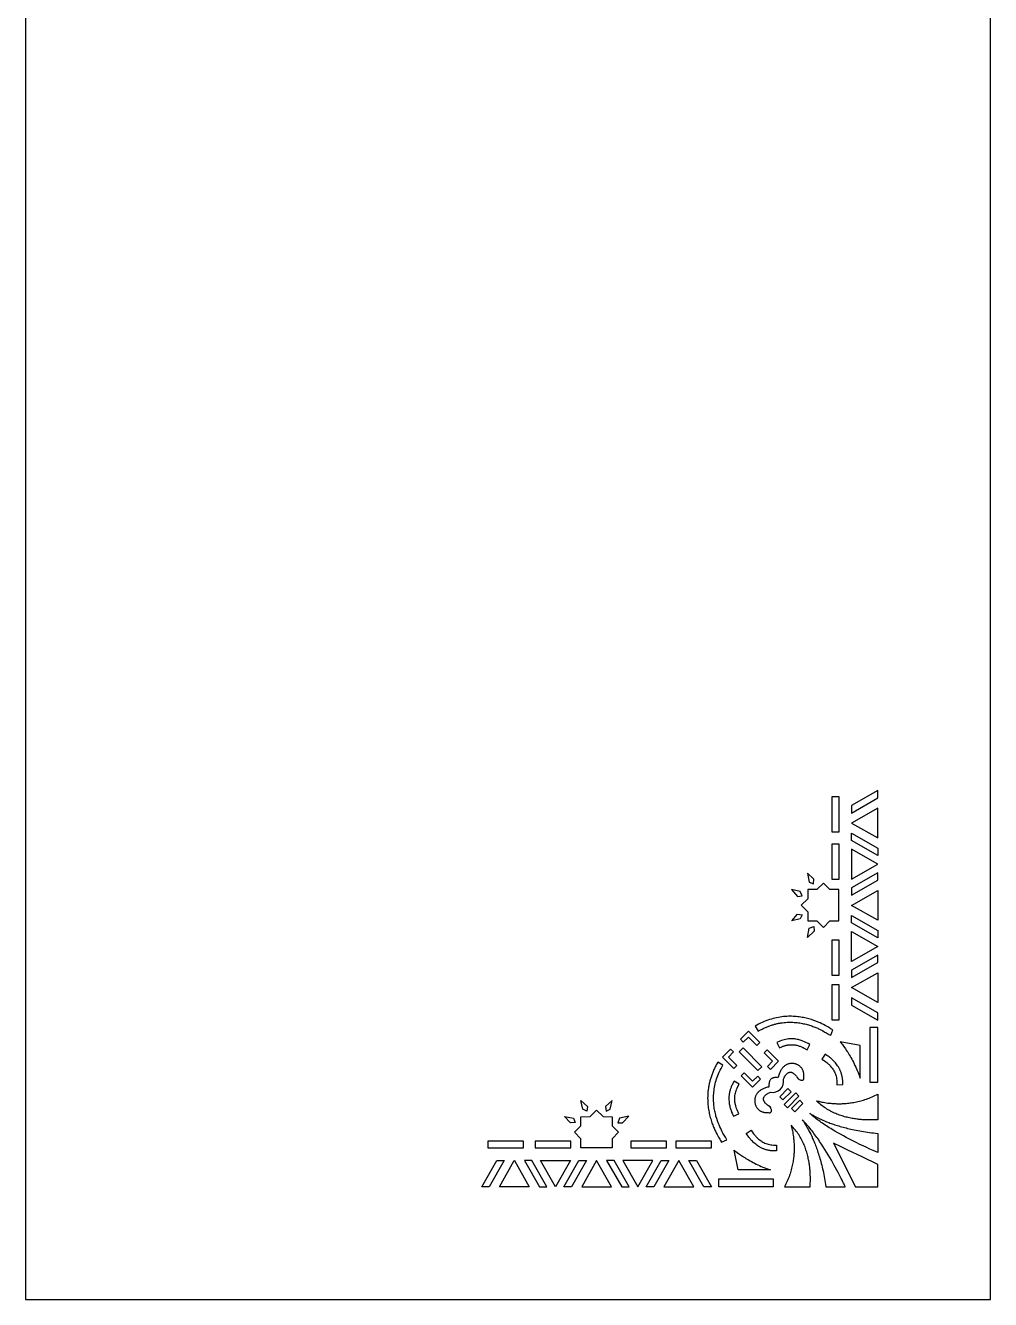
# Model space of a CAD drawing. Extents: x 3293 to 3978, y -2540 to -450.
# Drawn here: x 3293 to 3978, y -2540 to -1636 of the extents above; entities that cross this region are included whole.
import ezdxf

# ---------------------------------------------------------------- set-up
doc = ezdxf.new("R2010")
doc.units = 0
doc.header["$MEASUREMENT"] = 0
doc.layers.add('LAYER_1', color=18, linetype='CONTINUOUS')

msp = doc.modelspace()

# ---------------------------------------------------------------- linework, layer by layer
at = {"layer": 'LAYER_1'}
for points in [[(3293.17, -2539.86), (3978.17, -2539.86), (3978.17, -449.86), (3293.17, -449.86)], [(3879.61, -2194.61), (3898.17, -2183.95), (3898.17, -2182.85), (3898.17, -2178.58), (3879.61, -2189.23)], [(3865.88, -2208.21), (3865.88, -2182.9), (3870.6, -2182.9), (3870.6, -2208.21)], [(3879.61, -2201.73), (3879.61, -2201.73), (3898.17, -2212.32), (3898.17, -2201.73), (3898.17, -2201.73), (3898.17, -2201.73), (3898.17, -2191.14), (3879.61, -2201.73)], [(3879.61, -2214.23), (3879.61, -2208.85), (3898.17, -2219.52), (3898.17, -2220.61), (3898.17, -2224.88)], [(3865.88, -2241.89), (3865.88, -2216.58), (3870.6, -2216.58), (3870.6, -2241.89)], [(3898.17, -2230.93), (3879.61, -2220.35), (3879.61, -2230.93), (3879.61, -2241.52)], [(3852.62, -2244.88), (3852.84, -2241.62), (3848.24, -2237.27), (3849.5, -2243.63)], [(3879.61, -2253.02), (3898.17, -2242.35), (3898.17, -2241.26), (3898.17, -2236.99), (3879.61, -2247.64)], [(3844.59, -2253.28), (3843.13, -2250.35), (3836.93, -2248.9), (3841.25, -2253.78)], [(3870.6, -2260.08), (3870.6, -2249.04), (3870.6, -2248.97), (3864.11, -2248.97), (3859.51, -2244.38), (3854.91, -2248.97), (3848.42, -2248.97), (3848.41, -2255.47), (3843.82, -2260.08), (3848.41, -2264.68), (3848.42, -2271.18), (3854.91, -2271.19), (3859.51, -2275.78), (3864.11, -2271.19), (3870.6, -2271.18), (3870.6, -2271.12)], [(3879.61, -2260.13), (3879.61, -2260.13), (3898.17, -2249.55), (3898.17, -2260.13), (3898.17, -2260.13), (3898.17, -2260.14), (3898.17, -2270.72), (3879.61, -2260.14)], [(3844.49, -2266.93), (3843.06, -2269.78), (3837.03, -2271.19), (3841.23, -2266.44)], [(3879.61, -2272.63), (3879.61, -2267.25), (3898.17, -2277.92), (3898.17, -2279.01), (3898.17, -2283.28)], [(3852.68, -2275.16), (3852.91, -2278.51), (3848.17, -2283), (3849.47, -2276.44)], [(3865.88, -2309.82), (3865.88, -2284.5), (3870.6, -2284.5), (3870.6, -2309.82)], [(3879.61, -2289.34), (3879.61, -2278.75), (3898.17, -2289.34), (3879.61, -2299.92)], [(3879.61, -2311.42), (3898.17, -2300.75), (3898.17, -2299.66), (3898.17, -2295.39), (3879.61, -2306.04)], [(3879.61, -2318.54), (3879.61, -2318.54), (3898.17, -2307.95), (3898.17, -2318.54), (3898.17, -2318.54), (3898.17, -2318.54), (3898.17, -2329.13), (3879.61, -2318.54)], [(3865.88, -2341.69), (3865.88, -2316.37), (3870.6, -2316.37), (3870.6, -2341.69)], [(3879.61, -2331.04), (3898.17, -2341.69), (3898.17, -2337.42), (3898.17, -2336.32), (3879.61, -2325.66)], [(3864.92, -2352.26), (3866.25, -2348.43), (3865.13, -2347.91), (3864.96, -2347.8), (3864.07, -2347.25), (3862.68, -2346.41), (3861.8, -2345.91), (3860.81, -2345.37), (3859.71, -2344.79), (3858.5, -2344.2), (3857.19, -2343.59), (3855.78, -2342.98), (3854.27, -2342.38), (3852.67, -2341.8), (3850.99, -2341.24), (3849.22, -2340.72), (3848.3, -2340.47), (3847.36, -2340.24), (3846.4, -2340.02), (3845.43, -2339.82), (3844.43, -2339.64), (3843.42, -2339.47), (3842.39, -2339.32), (3841.34, -2339.19), (3840.28, -2339.08), (3839.19, -2338.99), (3838.1, -2338.93), (3836.98, -2338.89), (3835.86, -2338.88), (3834.72, -2338.89), (3833.56, -2338.94), (3832.39, -2339.01), (3831.21, -2339.11), (3830.01, -2339.25), (3828.8, -2339.42), (3827.59, -2339.63), (3826.36, -2339.87), (3825.12, -2340.14), (3823.87, -2340.46), (3822.61, -2340.81), (3821.34, -2341.21), (3820.06, -2341.64), (3818.78, -2342.12), (3817.49, -2342.65), (3816.19, -2343.22), (3814.88, -2343.83), (3813.57, -2344.49), (3811.12, -2345.82), (3813.13, -2349.49), (3814.9, -2348.52), (3815.51, -2348.2), (3816.11, -2347.89), (3816.72, -2347.59), (3817.32, -2347.3), (3817.92, -2347.02), (3818.51, -2346.75), (3819.11, -2346.5), (3819.7, -2346.25), (3820.29, -2346.02), (3820.88, -2345.79), (3821.47, -2345.58), (3822.05, -2345.37), (3822.64, -2345.18), (3823.22, -2345), (3823.79, -2344.82), (3824.37, -2344.65), (3824.94, -2344.5), (3825.51, -2344.35), (3826.08, -2344.21), (3826.65, -2344.08), (3827.21, -2343.96), (3827.77, -2343.84), (3828.33, -2343.74), (3828.89, -2343.64), (3829.43, -2343.55), (3830.54, -2343.4), (3831.63, -2343.27), (3832.7, -2343.18), (3833.77, -2343.11), (3834.82, -2343.07), (3835.86, -2343.06), (3836.89, -2343.07), (3837.91, -2343.1), (3838.91, -2343.16), (3839.9, -2343.24), (3840.87, -2343.34), (3841.83, -2343.46), (3842.77, -2343.6), (3843.7, -2343.75), (3844.62, -2343.92), (3845.51, -2344.11), (3846.39, -2344.31), (3847.26, -2344.52), (3848.1, -2344.75), (3848.93, -2344.98), (3849.74, -2345.23), (3850.53, -2345.48), (3851.3, -2345.74), (3852.05, -2346.01), (3852.78, -2346.29), (3853.49, -2346.56), (3854.17, -2346.84), (3854.84, -2347.12), (3855.48, -2347.41), (3856.1, -2347.69), (3856.7, -2347.97), (3857.27, -2348.25), (3857.81, -2348.52), (3858.84, -2349.05), (3859.76, -2349.56), (3860.58, -2350.02), (3861.28, -2350.44), (3861.88, -2350.8), (3862.77, -2351.36), (3863.11, -2351.56), (3863.45, -2351.74)], [(3814.49, -2357.44), (3806.42, -2349.37), (3800.59, -2355.21), (3802.67, -2357.31), (3806.4, -2353.62), (3812.31, -2359.6)], [(3898.17, -2346.81), (3892.59, -2346.81), (3892.59, -2385.54), (3898.17, -2385.54)], [(3828.37, -2361.34), (3829.99, -2360.55), (3830.4, -2360.36), (3830.81, -2360.18), (3831.22, -2360.02), (3831.62, -2359.87), (3832.02, -2359.74), (3832.42, -2359.62), (3832.82, -2359.51), (3833.21, -2359.41), (3833.6, -2359.33), (3833.99, -2359.25), (3834.37, -2359.19), (3834.75, -2359.13), (3835.13, -2359.09), (3835.5, -2359.06), (3835.88, -2359.03), (3836.25, -2359.01), (3836.61, -2359.01), (3836.97, -2359.01), (3837.33, -2359.02), (3837.69, -2359.03), (3838.04, -2359.06), (3838.38, -2359.09), (3838.71, -2359.12), (3839.4, -2359.22), (3840.05, -2359.33), (3840.68, -2359.47), (3841.29, -2359.62), (3841.87, -2359.78), (3842.43, -2359.96), (3842.97, -2360.15), (3843.47, -2360.34), (3843.94, -2360.53), (3844.38, -2360.72), (3844.79, -2360.91), (3845.15, -2361.08), (3845.79, -2361.41), (3846.27, -2361.68), (3846.65, -2361.9), (3848, -2362.61), (3849.93, -2358.9), (3848.66, -2358.24), (3848.32, -2358.04), (3847.02, -2357.35), (3846.09, -2356.9), (3845, -2356.45), (3844.39, -2356.22), (3843.75, -2355.99), (3843.07, -2355.78), (3842.36, -2355.58), (3841.62, -2355.39), (3840.85, -2355.23), (3840.05, -2355.09), (3839.22, -2354.97), (3838.36, -2354.89), (3837.48, -2354.84), (3836.57, -2354.83), (3835.65, -2354.86), (3834.7, -2354.93), (3833.73, -2355.06), (3832.75, -2355.23), (3831.76, -2355.47), (3830.75, -2355.76), (3829.73, -2356.11), (3828.71, -2356.53), (3826.52, -2357.58)], [(3871.56, -2356.91), (3872.01, -2357.5), (3872.5, -2358.14), (3873.14, -2359), (3873.91, -2360.07), (3874.8, -2361.34), (3875.28, -2362.05), (3875.78, -2362.8), (3876.29, -2363.6), (3876.83, -2364.44), (3877.38, -2365.32), (3877.93, -2366.24), (3878.5, -2367.2), (3879.08, -2368.2), (3879.65, -2369.23), (3880.23, -2370.3), (3880.81, -2371.41), (3881.38, -2372.54), (3881.95, -2373.71), (3882.51, -2374.91), (3883.06, -2376.14), (3883.59, -2377.39), (3884.11, -2378.67), (3884.62, -2379.98), (3885.1, -2381.31), (3885.33, -2381.98), (3885.55, -2382.66), (3885.55, -2359.69)], [(3795.92, -2376.01), (3787.86, -2367.94), (3793.69, -2362.1), (3795.8, -2364.18), (3792.1, -2367.92), (3798.08, -2373.83)], [(3815.94, -2374.62), (3802.48, -2361.17), (3799.65, -2364), (3813.1, -2377.45)], [(3827.73, -2370.68), (3819.67, -2362.61), (3817.51, -2364.79), (3823.48, -2370.7), (3819.79, -2374.44), (3821.89, -2376.52)], [(3869.2, -2387.43), (3873.37, -2387.38), (3873.34, -2385.5), (3873.32, -2384.89), (3873.27, -2384.29), (3873.22, -2383.7), (3873.15, -2383.12), (3873.06, -2382.55), (3872.96, -2381.98), (3872.85, -2381.43), (3872.72, -2380.89), (3872.59, -2380.36), (3872.44, -2379.84), (3872.27, -2379.33), (3872.1, -2378.83), (3871.92, -2378.34), (3871.73, -2377.86), (3871.53, -2377.39), (3871.32, -2376.93), (3871.1, -2376.49), (3870.88, -2376.05), (3870.65, -2375.62), (3870.41, -2375.21), (3870.17, -2374.8), (3869.92, -2374.41), (3869.67, -2374.01), (3869.16, -2373.29), (3868.63, -2372.59), (3868.1, -2371.94), (3867.57, -2371.32), (3867.03, -2370.74), (3866.5, -2370.2), (3865.98, -2369.7), (3865.47, -2369.24), (3864.98, -2368.82), (3864.51, -2368.43), (3864.07, -2368.08), (3863.64, -2367.75), (3862.92, -2367.24), (3862.35, -2366.86), (3862.05, -2366.66), (3860.91, -2365.85), (3858.49, -2369.26), (3859.7, -2370.12), (3860.04, -2370.34), (3861.16, -2371.12), (3861.89, -2371.68), (3862.71, -2372.37), (3863.13, -2372.76), (3863.57, -2373.18), (3864.01, -2373.63), (3864.46, -2374.11), (3864.9, -2374.62), (3865.34, -2375.17), (3865.78, -2375.74), (3866.2, -2376.35), (3866.6, -2376.98), (3866.99, -2377.65), (3867.36, -2378.35), (3867.71, -2379.08), (3868.02, -2379.84), (3868.3, -2380.64), (3868.55, -2381.47), (3868.77, -2382.33), (3868.94, -2383.22), (3869.06, -2384.15), (3869.14, -2385.11)], [(3777.44, -2394.65), (3777.4, -2395.84), (3777.38, -2397.02), (3777.4, -2398.19), (3777.44, -2399.34), (3777.5, -2400.47), (3777.59, -2401.59), (3777.7, -2402.69), (3777.84, -2403.77), (3777.99, -2404.83), (3778.17, -2405.87), (3778.36, -2406.9), (3778.57, -2407.91), (3778.79, -2408.89), (3779.03, -2409.86), (3779.28, -2410.8), (3779.54, -2411.72), (3779.82, -2412.62), (3780.1, -2413.5), (3780.39, -2414.36), (3780.69, -2415.19), (3780.99, -2416), (3781.3, -2416.79), (3781.61, -2417.55), (3781.92, -2418.29), (3782.24, -2419), (3782.55, -2419.69), (3782.86, -2420.35), (3783.47, -2421.59), (3784.06, -2422.72), (3784.61, -2423.74), (3785.13, -2424.64), (3785.59, -2425.42), (3785.99, -2426.07), (3786.54, -2426.95), (3787.22, -2428.08), (3790.94, -2426.47), (3790.29, -2425.08), (3790.1, -2424.76), (3789.55, -2423.88), (3788.74, -2422.53), (3788.26, -2421.7), (3787.74, -2420.75), (3787.2, -2419.7), (3786.63, -2418.55), (3786.05, -2417.29), (3785.47, -2415.95), (3784.9, -2414.51), (3784.34, -2412.98), (3783.81, -2411.38), (3783.31, -2409.68), (3783.08, -2408.82), (3782.86, -2407.93), (3782.65, -2407.02), (3782.46, -2406.09), (3782.28, -2405.15), (3782.12, -2404.19), (3781.98, -2403.21), (3781.86, -2402.22), (3781.75, -2401.21), (3781.67, -2400.18), (3781.61, -2399.15), (3781.57, -2398.09), (3781.56, -2397.03), (3781.58, -2395.95), (3781.62, -2394.86), (3781.69, -2393.75), (3781.79, -2392.64), (3781.92, -2391.51), (3782.08, -2390.37), (3782.27, -2389.22), (3782.5, -2388.06), (3782.76, -2386.89), (3783.06, -2385.7), (3783.39, -2384.51), (3783.76, -2383.31), (3784.18, -2382.11), (3784.63, -2380.89), (3785.13, -2379.66), (3785.67, -2378.43), (3786.25, -2377.19), (3786.88, -2375.94), (3788.18, -2373.54), (3784.52, -2371.53), (3783.54, -2373.33), (3783.18, -2374.01), (3782.83, -2374.68), (3782.5, -2375.36), (3782.17, -2376.03), (3781.86, -2376.7), (3781.56, -2377.37), (3781.28, -2378.04), (3781, -2378.71), (3780.74, -2379.37), (3780.48, -2380.04), (3780.24, -2380.7), (3780.01, -2381.36), (3779.79, -2382.02), (3779.58, -2382.67), (3779.38, -2383.33), (3779.2, -2383.98), (3779.02, -2384.63), (3778.85, -2385.27), (3778.69, -2385.92), (3778.54, -2386.56), (3778.41, -2387.2), (3778.28, -2387.84), (3778.16, -2388.47), (3778.05, -2389.1), (3777.94, -2389.74), (3777.77, -2390.98), (3777.63, -2392.22), (3777.52, -2393.44)], [(3799.8, -2387.08), (3796.2, -2384.99), (3795.25, -2386.61), (3794.96, -2387.15), (3794.69, -2387.68), (3794.43, -2388.22), (3794.19, -2388.75), (3793.97, -2389.29), (3793.77, -2389.82), (3793.58, -2390.35), (3793.41, -2390.88), (3793.26, -2391.4), (3793.12, -2391.93), (3792.99, -2392.45), (3792.88, -2392.97), (3792.78, -2393.48), (3792.7, -2393.99), (3792.63, -2394.49), (3792.57, -2394.99), (3792.53, -2395.49), (3792.5, -2395.98), (3792.47, -2396.46), (3792.46, -2396.94), (3792.46, -2397.41), (3792.47, -2397.88), (3792.49, -2398.35), (3792.55, -2399.23), (3792.64, -2400.1), (3792.76, -2400.94), (3792.9, -2401.74), (3793.06, -2402.51), (3793.24, -2403.24), (3793.43, -2403.94), (3793.62, -2404.6), (3793.82, -2405.22), (3794.03, -2405.79), (3794.23, -2406.32), (3794.43, -2406.82), (3794.78, -2407.64), (3795.07, -2408.25), (3795.23, -2408.57), (3795.79, -2409.85), (3799.62, -2408.19), (3799.02, -2406.82), (3798.85, -2406.45), (3798.29, -2405.21), (3797.95, -2404.36), (3797.61, -2403.34), (3797.44, -2402.79), (3797.29, -2402.21), (3797.14, -2401.59), (3797, -2400.95), (3796.89, -2400.28), (3796.79, -2399.59), (3796.71, -2398.87), (3796.66, -2398.14), (3796.64, -2397.38), (3796.65, -2396.61), (3796.7, -2395.82), (3796.78, -2395.02), (3796.9, -2394.2), (3797.07, -2393.37), (3797.28, -2392.53), (3797.54, -2391.69), (3797.86, -2390.83), (3798.23, -2389.97), (3798.65, -2389.1)], [(3809.16, -2389.25), (3801.1, -2381.18), (3803.28, -2379.03), (3809.19, -2385), (3812.92, -2381.31), (3815, -2383.41)], [(3836.67, -2392.39), (3834.41, -2390.12), (3828.61, -2395.92), (3830.87, -2398.18)], [(3831.73, -2401.45), (3833.99, -2403.72), (3842.2, -2395.51), (3839.94, -2393.25)], [(3898.17, -2394.04), (3898.17, -2412.26), (3898.06, -2412.26), (3897.79, -2412.27), (3896.85, -2412.33), (3896.18, -2412.36), (3895.4, -2412.4), (3894.49, -2412.42), (3893.49, -2412.44), (3892.38, -2412.45), (3891.17, -2412.43), (3889.88, -2412.4), (3888.52, -2412.33), (3887.07, -2412.24), (3886.32, -2412.18), (3885.56, -2412.11), (3884.78, -2412.03), (3883.99, -2411.94), (3883.19, -2411.84), (3882.37, -2411.73), (3881.54, -2411.6), (3880.7, -2411.46), (3879.85, -2411.31), (3878.99, -2411.15), (3878.12, -2410.97), (3877.24, -2410.78), (3876.36, -2410.57), (3875.47, -2410.34), (3874.58, -2410.1), (3873.68, -2409.85), (3872.78, -2409.57), (3871.88, -2409.28), (3870.98, -2408.97), (3870.07, -2408.64), (3869.17, -2408.28), (3868.26, -2407.91), (3867.36, -2407.52), (3866.46, -2407.11), (3865.56, -2406.68), (3864.67, -2406.22), (3863.78, -2405.74), (3862.9, -2405.24), (3862.03, -2404.71), (3861.16, -2404.16), (3860.31, -2403.58), (3859.46, -2402.98), (3858.62, -2402.36), (3857.79, -2401.7), (3856.98, -2401.02), (3856.17, -2400.31), (3855.78, -2399.95), (3855.38, -2399.57), (3855, -2399.2), (3854.61, -2398.81), (3854.71, -2398.82), (3854.93, -2398.88), (3855.71, -2399.08), (3856.26, -2399.21), (3856.91, -2399.37), (3857.67, -2399.54), (3858.52, -2399.71), (3859.46, -2399.9), (3860.49, -2400.08), (3861.61, -2400.25), (3862.81, -2400.41), (3864.08, -2400.56), (3864.75, -2400.63), (3865.43, -2400.69), (3866.13, -2400.74), (3866.85, -2400.79), (3867.59, -2400.83), (3868.34, -2400.86), (3869.1, -2400.89), (3869.89, -2400.9), (3870.68, -2400.91), (3871.5, -2400.9), (3872.32, -2400.88), (3873.16, -2400.85), (3874.01, -2400.81), (3874.87, -2400.76), (3875.75, -2400.69), (3876.64, -2400.61), (3877.54, -2400.52), (3878.45, -2400.4), (3879.37, -2400.28), (3880.3, -2400.13), (3881.24, -2399.97), (3882.18, -2399.79), (3883.14, -2399.6), (3884.1, -2399.38), (3885.08, -2399.15), (3886.05, -2398.89), (3887.04, -2398.62), (3888.03, -2398.32), (3889.03, -2398), (3890.03, -2397.66), (3891.04, -2397.29), (3892.05, -2396.9), (3893.06, -2396.49), (3894.08, -2396.05), (3895.1, -2395.59), (3896.12, -2395.1), (3897.15, -2394.59)], [(3691.72, -2406.27), (3688.78, -2404.81), (3687.34, -2398.61), (3692.22, -2402.93)], [(3705.36, -2406.17), (3708.22, -2404.74), (3709.62, -2398.71), (3704.88, -2402.92)], [(3836.98, -2404.29), (3839.24, -2406.56), (3845.04, -2400.76), (3842.78, -2398.49)], [(3683.32, -2414.3), (3680.06, -2414.52), (3675.7, -2409.92), (3682.07, -2411.18)], [(3698.51, -2432.28), (3687.47, -2432.28), (3687.41, -2432.28), (3687.4, -2425.79), (3682.81, -2421.19), (3687.4, -2416.59), (3687.41, -2410.1), (3693.91, -2410.09), (3698.51, -2405.5), (3703.12, -2410.09), (3709.62, -2410.1), (3709.63, -2416.59), (3714.21, -2421.19), (3709.63, -2425.79), (3709.62, -2432.28), (3709.55, -2432.28)], [(3713.59, -2414.37), (3716.95, -2414.59), (3721.44, -2409.86), (3714.88, -2411.15)], [(3844.61, -2412.33), (3844.66, -2412.42), (3844.77, -2412.58), (3845.18, -2413.17), (3845.8, -2414.09), (3846.19, -2414.68), (3846.61, -2415.35), (3847.08, -2416.12), (3847.59, -2416.97), (3848.13, -2417.91), (3848.7, -2418.95), (3849.3, -2420.07), (3849.92, -2421.28), (3850.57, -2422.59), (3851.23, -2424), (3851.9, -2425.49), (3852.24, -2426.28), (3852.59, -2427.08), (3852.93, -2427.92), (3853.28, -2428.77), (3853.63, -2429.65), (3853.97, -2430.56), (3854.32, -2431.49), (3854.67, -2432.44), (3855.02, -2433.42), (3855.36, -2434.42), (3855.71, -2435.45), (3856.05, -2436.5), (3856.39, -2437.58), (3856.73, -2438.69), (3857.06, -2439.81), (3857.39, -2440.97), (3857.71, -2442.15), (3858.04, -2443.35), (3858.35, -2444.59), (3858.66, -2445.84), (3858.97, -2447.13), (3859.27, -2448.43), (3859.56, -2449.77), (3859.84, -2451.13), (3860.12, -2452.52), (3860.39, -2453.93), (3860.65, -2455.37), (3860.91, -2456.84), (3861.15, -2458.34), (3861.38, -2459.86), (3874.98, -2459.85), (3874.91, -2459.65), (3874.75, -2459.27), (3874.51, -2458.74), (3874.19, -2458.05), (3873.8, -2457.21), (3873.33, -2456.25), (3872.79, -2455.15), (3872.19, -2453.94), (3871.51, -2452.62), (3870.78, -2451.2), (3869.98, -2449.69), (3869.13, -2448.09), (3868.23, -2446.43), (3867.27, -2444.69), (3866.27, -2442.9), (3865.22, -2441.07), (3864.13, -2439.19), (3863, -2437.29), (3861.83, -2435.36), (3860.63, -2433.42), (3859.4, -2431.47), (3858.14, -2429.54), (3857.5, -2428.57), (3856.85, -2427.61), (3856.2, -2426.65), (3855.55, -2425.71), (3854.88, -2424.77), (3854.22, -2423.83), (3853.55, -2422.91), (3852.87, -2422), (3852.2, -2421.1), (3851.51, -2420.22), (3850.83, -2419.35), (3850.14, -2418.49), (3849.46, -2417.65), (3848.77, -2416.83), (3848.07, -2416.03), (3847.38, -2415.24), (3846.69, -2414.48), (3846, -2413.74), (3845.3, -2413.02)], [(3849.82, -2407.7), (3849.91, -2407.75), (3850.08, -2407.85), (3850.68, -2408.23), (3851.64, -2408.8), (3852.24, -2409.15), (3852.94, -2409.55), (3853.73, -2409.98), (3854.61, -2410.44), (3855.58, -2410.93), (3856.64, -2411.44), (3857.79, -2411.98), (3859.04, -2412.54), (3860.38, -2413.12), (3861.81, -2413.7), (3863.34, -2414.3), (3864.15, -2414.6), (3864.97, -2414.9), (3865.82, -2415.2), (3866.69, -2415.5), (3867.59, -2415.8), (3868.51, -2416.1), (3869.46, -2416.4), (3870.43, -2416.7), (3871.42, -2416.99), (3872.44, -2417.28), (3873.49, -2417.57), (3874.56, -2417.86), (3875.65, -2418.14), (3876.77, -2418.42), (3877.92, -2418.7), (3879.09, -2418.97), (3880.28, -2419.23), (3881.5, -2419.49), (3882.75, -2419.74), (3884.02, -2419.98), (3885.32, -2420.22), (3886.64, -2420.45), (3887.99, -2420.67), (3889.36, -2420.89), (3890.77, -2421.09), (3892.19, -2421.29), (3893.64, -2421.47), (3895.12, -2421.65), (3896.63, -2421.81), (3898.16, -2421.97), (3898.17, -2435.59), (3897.72, -2435.38), (3896.58, -2434.88), (3894.84, -2434.11), (3892.56, -2433.08), (3889.82, -2431.82), (3888.3, -2431.1), (3886.69, -2430.33), (3885, -2429.51), (3883.24, -2428.65), (3881.42, -2427.74), (3879.54, -2426.79), (3877.63, -2425.8), (3875.67, -2424.77), (3873.7, -2423.7), (3871.7, -2422.6), (3869.7, -2421.47), (3867.71, -2420.32), (3865.72, -2419.13), (3864.73, -2418.53), (3863.75, -2417.93), (3862.78, -2417.31), (3861.81, -2416.7), (3860.86, -2416.08), (3859.91, -2415.45), (3858.98, -2414.82), (3858.06, -2414.19), (3857.15, -2413.55), (3856.26, -2412.91), (3855.39, -2412.27), (3854.53, -2411.62), (3853.69, -2410.97), (3852.87, -2410.32), (3852.08, -2409.67), (3851.3, -2409.01), (3850.55, -2408.36)], [(3826.34, -2430.3), (3826.29, -2434.46), (3824.4, -2434.43), (3823.8, -2434.41), (3823.2, -2434.37), (3822.61, -2434.31), (3822.03, -2434.24), (3821.45, -2434.15), (3820.89, -2434.05), (3820.34, -2433.94), (3819.8, -2433.82), (3819.27, -2433.68), (3818.75, -2433.53), (3818.24, -2433.37), (3817.74, -2433.19), (3817.25, -2433.01), (3816.77, -2432.82), (3816.3, -2432.62), (3815.84, -2432.41), (3815.4, -2432.2), (3814.96, -2431.97), (3814.53, -2431.74), (3814.12, -2431.5), (3813.71, -2431.26), (3813.32, -2431.02), (3812.92, -2430.76), (3812.2, -2430.25), (3811.5, -2429.73), (3810.84, -2429.19), (3810.23, -2428.66), (3809.65, -2428.12), (3809.11, -2427.59), (3808.61, -2427.07), (3808.15, -2426.57), (3807.73, -2426.07), (3807.34, -2425.6), (3806.98, -2425.16), (3806.66, -2424.73), (3806.15, -2424.01), (3805.77, -2423.44), (3805.57, -2423.14), (3804.76, -2422.01), (3808.16, -2419.58), (3809.03, -2420.79), (3809.25, -2421.14), (3810.03, -2422.26), (3810.59, -2422.98), (3811.28, -2423.8), (3811.67, -2424.22), (3812.09, -2424.66), (3812.54, -2425.1), (3813.02, -2425.55), (3813.53, -2425.99), (3814.08, -2426.43), (3814.65, -2426.87), (3815.26, -2427.29), (3815.89, -2427.7), (3816.56, -2428.09), (3817.26, -2428.45), (3817.99, -2428.8), (3818.75, -2429.11), (3819.55, -2429.4), (3820.37, -2429.65), (3821.23, -2429.86), (3822.13, -2430.03), (3823.06, -2430.15), (3824.02, -2430.23)], [(3831.91, -2459.86), (3850.13, -2459.86), (3850.12, -2459.74), (3850.13, -2459.48), (3850.19, -2458.53), (3850.23, -2457.86), (3850.26, -2457.08), (3850.29, -2456.18), (3850.31, -2455.17), (3850.31, -2454.06), (3850.3, -2452.86), (3850.26, -2451.57), (3850.2, -2450.2), (3850.1, -2448.75), (3850.04, -2448.01), (3849.97, -2447.24), (3849.89, -2446.47), (3849.8, -2445.67), (3849.7, -2444.87), (3849.59, -2444.05), (3849.47, -2443.22), (3849.33, -2442.38), (3849.18, -2441.53), (3849.01, -2440.67), (3848.84, -2439.8), (3848.64, -2438.93), (3848.43, -2438.04), (3848.21, -2437.16), (3847.97, -2436.26), (3847.71, -2435.37), (3847.43, -2434.46), (3847.14, -2433.56), (3846.83, -2432.66), (3846.5, -2431.75), (3846.15, -2430.85), (3845.78, -2429.94), (3845.39, -2429.04), (3844.97, -2428.14), (3844.54, -2427.25), (3844.08, -2426.35), (3843.6, -2425.47), (3843.1, -2424.59), (3842.58, -2423.71), (3842.02, -2422.85), (3841.45, -2421.99), (3840.85, -2421.14), (3840.22, -2420.3), (3839.57, -2419.47), (3838.88, -2418.66), (3838.18, -2417.86), (3837.81, -2417.46), (3837.44, -2417.07), (3837.06, -2416.68), (3836.67, -2416.29), (3836.69, -2416.39), (3836.74, -2416.61), (3836.94, -2417.39), (3837.08, -2417.94), (3837.23, -2418.6), (3837.4, -2419.35), (3837.58, -2420.2), (3837.76, -2421.14), (3837.94, -2422.18), (3838.11, -2423.29), (3838.28, -2424.49), (3838.42, -2425.76), (3838.49, -2426.43), (3838.55, -2427.11), (3838.61, -2427.82), (3838.65, -2428.53), (3838.7, -2429.27), (3838.73, -2430.02), (3838.75, -2430.79), (3838.77, -2431.57), (3838.77, -2432.37), (3838.76, -2433.18), (3838.75, -2434), (3838.72, -2434.84), (3838.68, -2435.69), (3838.62, -2436.56), (3838.56, -2437.43), (3838.47, -2438.32), (3838.38, -2439.22), (3838.27, -2440.13), (3838.14, -2441.05), (3838, -2441.98), (3837.84, -2442.92), (3837.66, -2443.87), (3837.46, -2444.82), (3837.25, -2445.79), (3837.01, -2446.76), (3836.75, -2447.74), (3836.48, -2448.72), (3836.18, -2449.71), (3835.86, -2450.71), (3835.52, -2451.71), (3835.16, -2452.72), (3834.77, -2453.73), (3834.36, -2454.74), (3833.92, -2455.76), (3833.46, -2456.78), (3832.97, -2457.8), (3832.45, -2458.83)], [(3646.65, -2427.56), (3621.34, -2427.56), (3621.34, -2432.28), (3646.65, -2432.28)], [(3680.33, -2427.56), (3655.02, -2427.56), (3655.02, -2432.28), (3680.33, -2432.28)], [(3748.26, -2427.56), (3722.94, -2427.56), (3722.94, -2432.28), (3748.26, -2432.28)], [(3780.12, -2427.56), (3754.81, -2427.56), (3754.81, -2432.28), (3780.12, -2432.28)], [(3882.42, -2459.86), (3898.17, -2459.86), (3898.17, -2444.07), (3887.08, -2438.68), (3876.95, -2433.77), (3871.72, -2431.25), (3866.76, -2428.86)], [(3796.19, -2433.87), (3796.77, -2434.31), (3797.41, -2434.8), (3798.27, -2435.44), (3799.35, -2436.22), (3800.61, -2437.1), (3801.32, -2437.58), (3802.07, -2438.08), (3802.87, -2438.6), (3803.71, -2439.13), (3804.59, -2439.68), (3805.51, -2440.24), (3806.47, -2440.81), (3807.47, -2441.38), (3808.5, -2441.96), (3809.58, -2442.54), (3810.68, -2443.11), (3811.82, -2443.69), (3812.98, -2444.26), (3814.18, -2444.82), (3815.41, -2445.36), (3816.66, -2445.9), (3817.94, -2446.42), (3819.25, -2446.92), (3820.58, -2447.4), (3821.25, -2447.63), (3821.93, -2447.86), (3798.96, -2447.86)], [(3633.05, -2441.29), (3622.38, -2459.86), (3621.29, -2459.86), (3617.02, -2459.85), (3627.67, -2441.29)], [(3640.17, -2441.29), (3640.17, -2441.29), (3650.76, -2459.86), (3640.17, -2459.86), (3640.17, -2459.86), (3640.16, -2459.86), (3629.58, -2459.86), (3640.16, -2441.29)], [(3652.66, -2441.29), (3647.29, -2441.29), (3657.95, -2459.86), (3659.04, -2459.86), (3663.31, -2459.85)], [(3669.37, -2459.86), (3658.78, -2441.29), (3669.37, -2441.29), (3679.96, -2441.29)], [(3691.45, -2441.29), (3680.79, -2459.86), (3679.69, -2459.86), (3675.42, -2459.85), (3686.07, -2441.29)], [(3698.57, -2441.29), (3698.57, -2441.29), (3687.98, -2459.86), (3698.57, -2459.86), (3698.57, -2459.86), (3698.57, -2459.86), (3709.16, -2459.86), (3698.57, -2441.29)], [(3711.07, -2441.29), (3705.69, -2441.29), (3716.36, -2459.86), (3717.45, -2459.86), (3721.72, -2459.85)], [(3727.77, -2441.29), (3717.19, -2441.29), (3727.77, -2459.86), (3738.36, -2441.29)], [(3749.86, -2441.29), (3739.19, -2459.86), (3738.1, -2459.86), (3733.83, -2459.85), (3744.48, -2441.29)], [(3756.98, -2441.29), (3756.97, -2441.29), (3746.39, -2459.86), (3756.97, -2459.86), (3756.98, -2459.86), (3756.98, -2459.86), (3767.56, -2459.86), (3756.98, -2441.29)], [(3769.47, -2441.29), (3780.12, -2459.85), (3775.85, -2459.86), (3774.76, -2459.86), (3764.09, -2441.29)], [(3785.25, -2459.86), (3785.25, -2454.28), (3823.97, -2454.28), (3823.97, -2459.86)]]:
    msp.add_lwpolyline(points, close=True, dxfattribs=at)
msp.add_lwpolyline([(3810.78, -2399.13), (3810.81, -2399.54), (3810.86, -2399.95), (3810.93, -2400.34), (3811.01, -2400.74), (3811.11, -2401.13), (3811.23, -2401.51), (3811.37, -2401.89), (3811.53, -2402.26), (3811.7, -2402.62), (3811.89, -2402.98), (3812.09, -2403.32), (3812.31, -2403.66), (3812.55, -2403.98), (3812.8, -2404.29), (3813.06, -2404.59), (3813.34, -2404.88), (3813.64, -2405.15), (3813.94, -2405.42), (3814.26, -2405.66), (3814.6, -2405.89), (3814.94, -2406.1), (3815.3, -2406.3), (3815.67, -2406.48), (3816.05, -2406.64), (3816.44, -2406.78), (3816.84, -2406.9), (3817.26, -2407), (3817.68, -2407.08), (3818.11, -2407.14), (3818.55, -2407.17), (3818.99, -2407.18), (3819.45, -2407.17), (3819.85, -2407.14), (3820.09, -2407.16), (3820.4, -2407.2), (3821.12, -2407.28), (3821.5, -2407.26), (3821.72, -2407.22), (3821.92, -2407.16), (3822.12, -2407.06), (3822.31, -2406.93), (3822.47, -2406.75), (3822.6, -2406.54), (3822.71, -2406.28), (3822.77, -2406.03), (3822.79, -2405.78), (3822.78, -2405.54), (3822.74, -2405.3), (3822.68, -2405.07), (3822.53, -2404.66), (3822.34, -2404.27), (3822.15, -2403.92), (3821.76, -2403.16), (3820.69, -2402.46), (3819.87, -2401.86), (3819.5, -2401.57), (3819.17, -2401.28), (3818.86, -2400.99), (3818.58, -2400.72), (3818.32, -2400.44), (3818.09, -2400.18), (3817.89, -2399.91), (3817.71, -2399.66), (3817.55, -2399.41), (3817.42, -2399.17), (3817.31, -2398.93), (3817.21, -2398.7), (3817.14, -2398.47), (3817.08, -2398.26), (3817.04, -2398.04), (3817.02, -2397.83), (3817.01, -2397.63), (3817.02, -2397.43), (3817.04, -2397.24), (3817.07, -2397.05), (3817.17, -2396.67), (3817.32, -2396.31), (3817.51, -2395.95), (3817.74, -2395.61), (3818.01, -2395.29), (3818.3, -2394.97), (3818.62, -2394.68), (3818.96, -2394.4), (3819.31, -2394.14), (3819.66, -2393.9), (3820.02, -2393.68), (3820.37, -2393.48), (3821.03, -2393.15), (3821.59, -2392.91), (3821.99, -2392.77), (3822.08, -2392.75, 0.519697), (3831.24, -2383.64), (3831.27, -2383.5), (3831.42, -2383.08), (3831.67, -2382.51), (3832.01, -2381.85), (3832.43, -2381.13), (3832.67, -2380.78), (3832.93, -2380.43), (3833.21, -2380.09), (3833.5, -2379.77), (3833.81, -2379.48), (3834.14, -2379.21), (3834.47, -2378.99), (3834.82, -2378.8), (3835.18, -2378.65), (3835.56, -2378.55), (3835.74, -2378.52), (3835.94, -2378.5), (3836.13, -2378.5), (3836.33, -2378.51), (3836.54, -2378.54), (3836.75, -2378.58), (3836.97, -2378.63), (3837.19, -2378.71), (3837.42, -2378.8), (3837.66, -2378.92), (3837.9, -2379.05), (3838.15, -2379.21), (3838.4, -2379.39), (3838.66, -2379.6), (3838.93, -2379.83), (3839.2, -2380.08), (3839.48, -2380.37), (3839.76, -2380.67), (3840.34, -2381.38), (3840.94, -2382.2), (3841.64, -2383.28), (3842.08, -2383.49), (3842.4, -2383.66), (3843.14, -2384.04), (3843.55, -2384.2), (3843.78, -2384.26), (3844.02, -2384.29), (3844.26, -2384.3), (3844.51, -2384.28), (3844.77, -2384.22), (3845.02, -2384.12), (3845.23, -2383.99), (3845.41, -2383.83), (3845.55, -2383.64), (3845.64, -2383.44), (3845.71, -2383.23), (3845.75, -2383.02), (3845.76, -2382.64), (3845.73, -2382.26), (3845.69, -2381.92), (3845.62, -2381.36), (3845.65, -2380.97), (3845.67, -2380.51), (3845.66, -2380.07), (3845.62, -2379.63), (3845.57, -2379.2), (3845.49, -2378.78), (3845.39, -2378.37), (3845.27, -2377.97), (3845.13, -2377.58), (3844.97, -2377.2), (3844.79, -2376.83), (3844.6, -2376.47), (3844.38, -2376.12), (3844.15, -2375.79), (3843.91, -2375.47), (3843.65, -2375.17), (3843.38, -2374.87), (3843.09, -2374.59), (3842.79, -2374.33), (3842.48, -2374.08), (3842.16, -2373.84), (3841.83, -2373.62), (3841.48, -2373.42), (3841.13, -2373.23), (3840.77, -2373.06), (3840.4, -2372.9), (3840.03, -2372.76), (3839.64, -2372.64), (3839.26, -2372.53), (3838.86, -2372.45), (3838.46, -2372.38), (3838.06, -2372.33), (3837.66, -2372.3), (3837.25, -2372.29), (3836.84, -2372.3), (3836.43, -2372.33), (3836.02, -2372.38), (3835.61, -2372.45), (3835.2, -2372.54), (3834.79, -2372.66), (3834.38, -2372.79), (3833.98, -2372.95), (3833.58, -2373.13), (3833.19, -2373.34), (3832.8, -2373.56), (3832.42, -2373.81), (3832.05, -2374.09), (3831.68, -2374.39), (3831.32, -2374.71), (3830.97, -2375.06), (3830.63, -2375.43), (3830.31, -2375.83), (3829.99, -2376.25), (3829.69, -2376.7), (3829.39, -2377.17), (3829.12, -2377.67), (3828.85, -2378.19), (3828.6, -2378.74), (3828.37, -2379.32), (3828.15, -2379.92), (3827.94, -2380.56), (3827.76, -2381.22), (3827.59, -2381.9), (3827.52, -2382.22), (3827.31, -2382.23), (3826.63, -2382.24), (3825.9, -2382.26), (3825.14, -2382.33), (3824.75, -2382.38), (3824.37, -2382.45), (3823.99, -2382.55), (3823.61, -2382.67), (3823.25, -2382.83), (3822.9, -2383.02), (3822.56, -2383.25), (3822.26, -2383.52), (3821.98, -2383.83), (3821.74, -2384.17), (3821.55, -2384.53), (3821.38, -2384.91), (3821.24, -2385.3), (3821.14, -2385.7), (3821.05, -2386.1), (3820.98, -2386.51), (3820.9, -2387.3), (3820.86, -2388.07), (3820.84, -2389.01), (3820.51, -2389.08), (3819.82, -2389.24), (3819.15, -2389.43), (3818.52, -2389.63), (3817.9, -2389.85), (3817.32, -2390.08), (3816.76, -2390.33), (3816.23, -2390.59), (3815.73, -2390.87), (3815.25, -2391.16), (3814.8, -2391.46), (3814.37, -2391.78), (3813.97, -2392.1), (3813.59, -2392.44), (3813.24, -2392.79), (3812.91, -2393.15), (3812.61, -2393.51), (3812.33, -2393.89), (3812.08, -2394.27), (3811.85, -2394.66), (3811.64, -2395.05), (3811.46, -2395.45), (3811.29, -2395.85), (3811.15, -2396.26), (3811.04, -2396.67), (3810.94, -2397.08), (3810.87, -2397.49), (3810.82, -2397.9), (3810.78, -2398.31), (3810.77, -2398.73)], format="xyb", close=True, dxfattribs=at)

doc.saveas('drawing.dxf')
